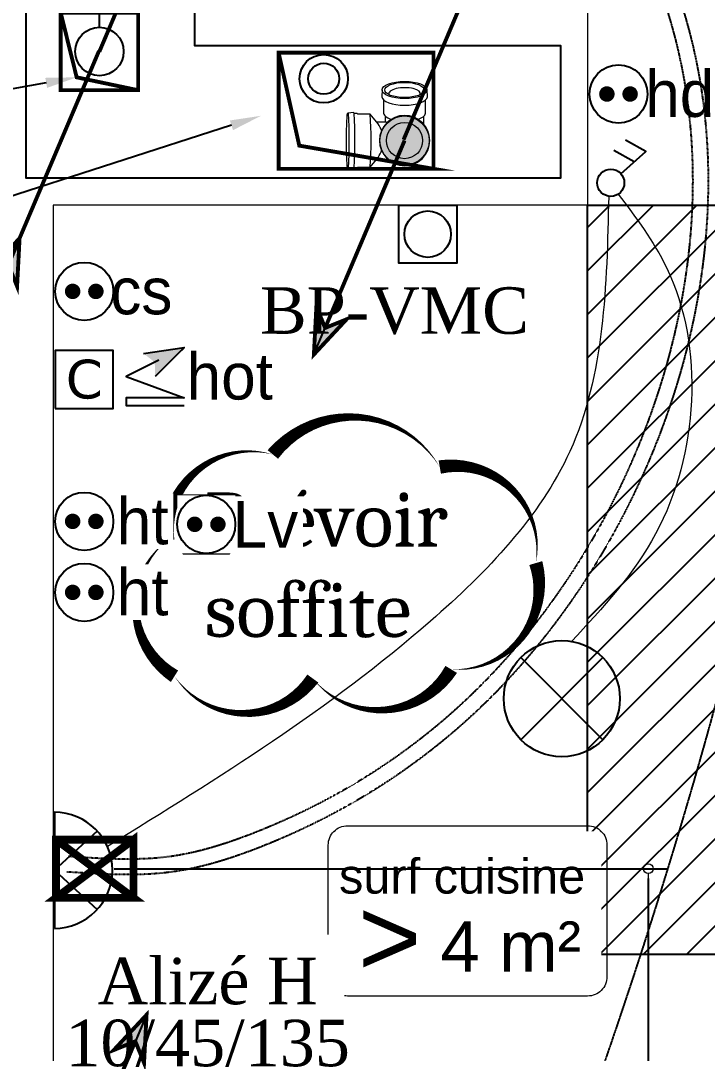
# Model space of a CAD drawing. Header units: millimetres. Extents: x 449410 to 506007, y -379864 to -318775.
# Drawn here: x 469414 to 471188, y -361281 to -358614 of the extents above; entities that cross this region are included whole.
import ezdxf
from ezdxf import colors
from ezdxf.entities.mleader import LeaderData, LeaderLine
from ezdxf.math import Vec2, Vec3

# ---------------------------------------------------------------- set-up
doc = ezdxf.new("R2010")
doc.units = ezdxf.units.MM
doc.set_wipeout_variables(frame=1)
doc.linetypes.add('prlm_ef', pattern=[0.165, 0.1, -0.065])
for name, color, linetype, lineweight in [('_GAZELEC-BOITE INCORPO', 36, 'Continuous', 18), ('_GAZELEC-RESERVATION', 1, 'Continuous', 18), ('_GAZELEC-RESERVATION 2', 132, 'Continuous', 18)]:
    doc.layers.add(name, color=color, linetype=linetype, lineweight=lineweight)
for name, color, linetype in [('_GAZELEC-EAU CHAUDE', 1, 'Continuous'), ('GAZ-EU FLECHE', 42, 'Continuous'), ('GAZ-FLECHE VMC', 93, 'Continuous'), ('prlm-CHAUFF', 30, 'Continuous'), ('prlm-EAU-CHU', 42, 'Continuous'), ('prlm-EAU-EF', 161, 'Continuous'), ('prlm-EAU-EUEV', 25, 'Continuous'), ('prlm-ELEC-CFO', 201, 'Continuous'), ('prlm-GT', 242, 'Continuous'), ('prlm-MOD', 64, 'Continuous'), ('prlm-VMC', 93, 'Continuous')]:
    doc.layers.add(name, color=color, linetype=linetype)
doc.layers.add('prlm-xpoly', color=7, linetype='Continuous', plot=False)
doc.styles.add('Arial', font='arial.ttf')
doc.styles.add('prlm-elec-cfo', font='comic.ttf', dxfattribs={"height": 12})
doc.styles.add('prlm-mod', font='cambriaz.ttf', dxfattribs={"height": 18})
doc.styles.add('prlm-sejc', font='arial.ttf', dxfattribs={"height": 20})
doc.styles.add('prlm-vmc', font='pala.ttf', dxfattribs={"height": 14})
doc.styles.get("Standard").update_dxf_attribs({"font": 'arial.ttf'})
doc.dimstyles.new('200', dxfattribs={"dimtxt": 150, "dimasz": 25, "dimexe": 50, "dimexo": 50, "dimgap": 20, "dimtad": 1, "dimdec": 0, "dimlfac": 0.1, "dimdsep": 46, "dimtxsty": 'Arial', "dimblk1": 'DOTBLANK', "dimblk2": 'DOTBLANK', "dimsah": 1, "dimcen": 25, "dimclrd": 5, "dimclre": 5, "dimadec": 0, "dimazin": 0, "dimtfac": 1, "dimtdec": 0, "dimtmove": 0, "dimatfit": 3, "dimldrblk": 'DOTBLANK', "dimfxl": 50, "dimtolj": 1, "dimtzin": 0, "dimarcsym": 0})

# ---------------------------------------------------------------- blocks, each defined once
blk = doc.blocks.new('xi.aam22')
at = {"layer": 'prlm-EAU-CHU', "color": 0, "lineweight": 13}
for p, q in [((-5.8, 13.12), (-5.89, 11.33)), ((5.89, 11.33), (5.8, 13.12)), ((-5.41, 10.46), (-5.41, 7.11)), ((5.41, 7.11), (5.41, 10.46)), ((-13.12, 7.25), (-14.67, 7.11)), ((-13.12, 7.25), (-13.03, 6.97)), ((-12.22, 6.97), (-13.03, 6.97)), ((-12.09, 6.85), (-12.22, 6.97)), ((-8.92, 6.85), (-12.09, 6.85)), ((-6.83, 4.34), (-8.91, 6.84)), ((-5, 6.32), (-5, 4.87)), ((5, 3.93), (5, 6.32)), ((-7.27, 4.87), (-4.96, 4.87)), ((-8.91, -6.84), (-6.83, -4.34)), ((-4.09, -4.87), (-7.27, -4.87)), ((-14.67, -7.11), (-13.12, -7.25)), ((-13.03, -6.94), (-13.12, -7.25)), ((-13.03, -6.97), (-12.22, -6.97)), ((-12.22, -6.97), (-12.09, -6.85)), ((-12.09, -6.85), (-8.92, -6.85))]:
    blk.add_line(p, q, dxfattribs=at)
at = {"layer": 'prlm-EAU-CHU', "color": 0, "lineweight": 13, "flags": 128}
blk.add_lwpolyline([(-4.96, 4.87), (-4.86, 4.84), (-4.68, 4.73), (-4.43, 4.56)], dxfattribs=at)
at = {"layer": 'prlm-EAU-CHU', "color": 0, "lineweight": 13}
for radius in [6.36, 4.67]:
    blk.add_circle((0, 0), radius, dxfattribs=at)
for centre, radius, start, end in [((-119.65, -0.01), 106.84, 356.281, 3.7477), ((-87.18, 0), 78.56, 354.9975, 5.0025), ((-4.48, 7.14), 0.936, 184.6605, 218.1259), ((-2.54, 9.09), 3.68, 223.507, 258.776), ((2.54, 9.09), 3.68, 281.224, 316.493), ((4.48, 7.14), 0.936, 321.8741, 355.3395), ((-11.68, 0.73), 6.05, 16.1332, 36.5542), ((-11.68, -0.73), 6.05, 323.4458, 343.8668)]:
    blk.add_arc(centre, radius, start, end, dxfattribs=at)
for centre, major_axis, ratio in [((0, 13.07), (5.79, 0), 0.383426), ((0, 13.07), (5.11, 0), 0.383329), ((-14.67, 0), (0, -7.1), 0.043635)]:
    blk.add_ellipse(centre, major_axis=major_axis, ratio=ratio, dxfattribs=at)
for centre, major_axis, ratio, start_param, end_param in [((0, 12.09), (-4.1, -0.03), 0.383971, 2.986035, 6.398097), ((0, 11.41), (-5.89, 0), 0.391508, 0.036281, 3.105311)]:
    blk.add_ellipse(centre, major_axis=major_axis, ratio=ratio, start_param=start_param, end_param=end_param, dxfattribs=at)
blk = doc.blocks.new('xi.chu')
at = {"layer": 'prlm-EAU-EUEV', "linetype": 'ByBlock', "lineweight": 5}
blk.add_hatch(color=0, dxfattribs=at).paths.add_polyline_path([(6.5, 0, 1), (-6.5, 0, 1)])
at = {"layer": 'prlm-EAU-EUEV', "color": 0, "linetype": 'ByBlock', "lineweight": 5}
blk.add_circle((0, 0), 6.5, dxfattribs=at)
blk = doc.blocks.new('xi.ventvert')
at = {"layer": 'prlm-CHAUFF', "ltscale": 50}
for radius in [6.25, 4]:
    blk.add_circle((0, 0), radius, dxfattribs=at)
blk = doc.blocks.new('xi.txt-soffite')
at = {"layer": 'prlm-MOD'}
blk.add_lwpolyline([(17.6, 9.82, 0, 3.5, 0.520567), (-9.58, -12.33, 0, 3.5, 0.520567), (-9.58, -12.33, 0, 3.5, 0.520567), (-7.8, -47.46, 0, 3.5, 0.520567), (-7.8, -47.46, 0, 3.5, 0.520567), (27.94, -48.05, 0, 3.5, 0.520567), (27.94, -48.05, 0, 3.5, 0.520567), (63.69, -45.69, 0, 3.5, 0.520567), (63.69, -45.69, 0, 3.5, 0.520567), (85.55, -18.23, 0, 3.5, 0.520567), (85.55, -18.23, 0, 3.5, 0.520567), (60.73, 6.57, 0, 3.5, 0.520567), (60.73, 6.57, 0, 3.5, 0.520567)], format="xyseb", close=True, dxfattribs=at)
at = {"layer": 'prlm-MOD', "insert": (0, 0), "char_height": 14, "width": 1.3263, "attachment_point": 1, "style": 'prlm-mod'}
blk.add_mtext('Prévoir\\Psoffite', dxfattribs=at)
blk = doc.blocks.new('xi.bp-vmc-cui')
at = {"layer": 'prlm-VMC', "color": 0, "linetype": 'ByBlock', "lineweight": -2, "flags": 128}
blk.add_lwpolyline([(-7.5, 7.5), (7.5, 7.5), (7.5, -7.5), (-7.5, -7.5)], close=True, dxfattribs=at)
at = {"layer": 'prlm-VMC', "color": 0, "linetype": 'ByBlock', "lineweight": -2}
blk.add_circle((0, 0), 6, dxfattribs=at)
blk = doc.blocks.new('xi.HOT')
at = {"layer": 'prlm-ELEC-CFO', "lineweight": 5}
blk.add_hatch(color=0, dxfattribs=at).paths.add_polyline_path([(-3, 6), (-0.1, 3.7), (0, 0), (7.5, 7.5)])
at = {"layer": 'prlm-ELEC-CFO', "color": 0}
for points in [[(-3, 6), (7.5, 7.5), (0, 0)], [(0.95, 4.23), (-7.5, 0), (7.5, -5.5), (-7.5, -5.5), (-7.5, -7.5), (7.5, -7.5)]]:
    blk.add_lwpolyline(points, dxfattribs=at)
blk = doc.blocks.new('xi.PCS')
at = {"color": 0, "lineweight": 5}
blk.add_wipeout([(-7.5, -7.5), (7.5, -7.5), (7.5, 7.5), (-7.5, 7.5)], dxfattribs=at).dxf.layer = 'prlm-ELEC-CFO'
at = {"layer": 'prlm-ELEC-CFO', "color": 0, "linetype": 'ByBlock', "lineweight": 5, "const_width": 2}
for points in [[(-4, 0, 1), (-2, 0, 1)], [(2, 0, 1), (4, 0, 1)]]:
    blk.add_lwpolyline(points, format="xyb", close=True, dxfattribs=at)
at = {"layer": 'prlm-ELEC-CFO', "color": 0, "linetype": 'ByBlock', "lineweight": -2}
blk.add_circle((0, 0), 7.5, dxfattribs=at)
blk = doc.blocks.new('xi.SF32')
at = {"layer": 'prlm-ELEC-CFO', "color": 0, "flags": 128}
blk.add_lwpolyline([(-7.5, -7.5), (7.5, -7.5), (7.5, 7.5), (-7.5, 7.5)], close=True, dxfattribs=at)
at = {"layer": 'prlm-ELEC-CFO', "color": 0, "linetype": 'ByBlock', "insert": (0, 0), "char_height": 10, "width": 11.36, "attachment_point": 5}
blk.add_mtext('{\\fVerdana|b0|i0|c0|p34;C}', dxfattribs=at)
blk = doc.blocks.new('xi.LVrob')
at = {"layer": 'prlm-EAU-EF', "color": 0}
blk.add_lwpolyline([(-6, 7.5), (6, 7.5), (-6, -7.5), (6, -7.5)], close=True, dxfattribs=at)
blk = doc.blocks.new('xi.LV')
at = {"color": 0, "lineweight": 5}
blk.add_wipeout([(-7.5, -7.5), (7.5, -7.5), (7.5, 7.5), (-7.5, 7.5)], dxfattribs=at).dxf.layer = 'prlm-ELEC-CFO'
at = {"layer": 'prlm-ELEC-CFO', "color": 0, "linetype": 'ByBlock', "lineweight": 5, "const_width": 2}
for points in [[(-4, 0, 1), (-2, 0, 1)], [(2, 0, 1), (4, 0, 1)]]:
    blk.add_lwpolyline(points, format="xyb", close=True, dxfattribs=at)
at = {"layer": 'prlm-ELEC-CFO', "color": 0, "linetype": 'ByBlock', "lineweight": -2}
blk.add_circle((0, 0), 7.5, dxfattribs=at)
blk = doc.blocks.new('xi.PCHT')
at = {"color": 0, "lineweight": 5}
blk.add_wipeout([(-7.5, -7.5), (7.5, -7.5), (7.5, 7.5), (-7.5, 7.5)], dxfattribs=at).dxf.layer = 'prlm-ELEC-CFO'
at = {"layer": 'prlm-ELEC-CFO', "color": 0, "linetype": 'ByBlock', "lineweight": 5, "const_width": 2}
for points in [[(-4, 0, 1), (-2, 0, 1)], [(2, 0, 1), (4, 0, 1)]]:
    blk.add_lwpolyline(points, format="xyb", close=True, dxfattribs=at)
at = {"layer": 'prlm-ELEC-CFO', "color": 0, "linetype": 'ByBlock', "lineweight": -2}
blk.add_circle((0, 0), 7.5, dxfattribs=at)
blk = doc.blocks.new('xi.PCHD')
at = {"color": 0, "lineweight": 5}
blk.add_wipeout([(-7.5, -7.5), (7.5, -7.5), (7.5, 7.5), (-7.5, 7.5)], dxfattribs=at).dxf.layer = 'prlm-ELEC-CFO'
at = {"layer": 'prlm-ELEC-CFO', "color": 0, "linetype": 'ByBlock', "lineweight": 5, "const_width": 2}
for points in [[(-4, 0, 1), (-2, 0, 1)], [(2, 0, 1), (4, 0, 1)]]:
    blk.add_lwpolyline(points, format="xyb", close=True, dxfattribs=at)
at = {"layer": 'prlm-ELEC-CFO', "color": 0, "linetype": 'ByBlock', "lineweight": -2}
blk.add_circle((0, 0), 7.5, dxfattribs=at)
blk = doc.blocks.new('xi.DA')
at = {"layer": 'prlm-ELEC-CFO', "color": 0}
for points in [[(0.61, -1.67), (7.04, 4.05), (1.81, 7.01)], [(4.05, 1.39), (-1.17, 4.34)]]:
    blk.add_lwpolyline(points, dxfattribs=at)
blk.add_circle((-2, -4), 3.5, dxfattribs=at)
blk = doc.blocks.new('xi.PTCE')
at = {"layer": 'prlm-ELEC-CFO', "color": 0}
for points in [[(-10.61, 10.61), (10.61, -10.61)], [(10.61, 10.61), (-10.61, -10.61)]]:
    blk.add_lwpolyline(points, dxfattribs=at)
at = {"layer": 'prlm-ELEC-CFO', "color": 0, "linetype": 'ByBlock'}
blk.add_circle((0, 0), 15, dxfattribs=at)
blk = doc.blocks.new('xi.ECAP')
at = {"color": 0}
blk.add_wipeout([(-15, 0), (-10.13, 11.06), (0, 15), (10.13, 11.06), (15, 0)], dxfattribs=at).dxf.layer = 'prlm-ELEC-CFO'
at = {"layer": 'prlm-ELEC-CFO', "color": 0, "linetype": 'ByBlock', "lineweight": -2, "flags": 128}
blk.add_lwpolyline([(15, 0, 1), (-15, 0)], format="xyb", close=True, dxfattribs=at)
at = {"layer": 'prlm-ELEC-CFO', "color": 0}
blk.add_lwpolyline([(-10.13, 11.06), (0, 0), (10.13, 11.06)], dxfattribs=at)
blk = doc.blocks.new('xi.4m²')
at = {"color": 0}
blk.add_wipeout([(-34.54, 20.54), (34.54, 20.54), (34.54, -20.54), (-34.54, -20.54)], dxfattribs=at).dxf.layer = 'prlm-ELEC-CFO'
at = {"layer": 'prlm-ELEC-CFO', "color": 0, "lineweight": 13}
blk.add_lwpolyline([(-31, 22), (31, 22, -0.414214), (36, 17), (36, -17, -0.414214), (31, -22), (-31, -22, -0.414214), (-36, -17), (-36, 17, -0.414214)], format="xyb", close=True, dxfattribs=at)
at = {"layer": 'prlm-ELEC-CFO', "color": 0, "attachment_point": 6, "line_spacing_factor": 0.8, "style": 'prlm-sejc'}
for s, insert, char_height in [('surf cuisine', (30.36, 8.9), 9), ('4 m²', (29.31, -9.19), 13)]:
    blk.add_mtext(s, dxfattribs=dict(at, insert=insert, char_height=char_height))
at = {"layer": 'prlm-ELEC-CFO', "color": 0, "style": 'prlm-sejc', "flags": 8}
blk.add_attdef('?', (-28.3, -16.79), '', height=20, dxfattribs=at)
blk = doc.blocks.new('FLECHE1')
h = blk.add_hatch(color=256)
h.dxf.hatch_style = 1
h.paths.add_polyline_path([(495907.1, -370439.6), (495913.6, -370315.5), (495936.1, -370371.1), (495991.7, -370348.6)])
for p, q in [((495907.1, -370439.6), (496141.3, -369887.2)), ((495913.6, -370315.5), (495907.1, -370439.6)), ((495913.6, -370315.5), (495907.1, -370439.6)), ((495936.1, -370371.1), (495913.6, -370315.5)), ((495936.1, -370371.1), (495913.6, -370315.5)), ((495991.7, -370348.6), (495907.1, -370439.6)), ((495907.1, -370439.6), (495991.7, -370348.6)), ((495936.1, -370371.1), (495991.7, -370348.6)), ((495991.7, -370348.6), (495936.1, -370371.1)), ((495907.1, -370439.6), (495936.1, -370371.1))]:
    blk.add_line(p, q)
at = {"const_width": 10}
for points in [[(495936.1, -370371.1), (496141.3, -369887.2)], [(495907.1, -370439.6), (495913.6, -370315.5), (495936.1, -370371.1), (495991.7, -370348.6), (495907.1, -370439.6)]]:
    blk.add_lwpolyline(points, dxfattribs=at)
blk = doc.blocks.new('FLECHE2')
h = blk.add_hatch(color=256)
h.dxf.hatch_style = 1
h.paths.add_polyline_path([(496271.9, -370023.3), (496278.4, -369899.2), (496300.9, -369954.8), (496356.5, -369932.3)])
at = {"const_width": 10}
for points in [[(496066.7, -370507.2), (496300.9, -369954.8), (496356.5, -369932.3), (496271.9, -370023.3), (496300.9, -369954.8), (496278.4, -369899.2), (496271.9, -370023.3), (496356.5, -369932.3), (496300.9, -369954.8), (496278.4, -369899.2), (496271.9, -370023.3)], [(496271.9, -370023.3), (496278.4, -369899.2), (496300.9, -369954.8), (496356.5, -369932.3), (496271.9, -370023.3)]]:
    blk.add_lwpolyline(points, dxfattribs=at)
blk = doc.blocks.new('_DOTBLANK')
at = {"color": 0, "linetype": 'ByBlock'}
blk.add_line((-0.5, 0), (-1, 0), dxfattribs=at)
blk.add_circle((0, 0), 0.5, dxfattribs=at)
blk = doc.blocks.new('*D114')
at = {"layer": '_GAZELEC-BOITE INCORPO', "color": 5, "lineweight": -2, "transparency": 16777216}
for p, q in [((469655.4, -360803.9), (471085.5, -360803.9)), ((471035.5, -360828.9), (471035.5, -364980.3)), ((469655.4, -365005.3), (471085.5, -365005.3))]:
    blk.add_line(p, q, dxfattribs=at)
at = {"layer": '_GAZELEC-BOITE INCORPO', "color": 5, "lineweight": -2, "transparency": 16777216, "xscale": 25, "yscale": 25, "zscale": 25}
for p, rotation in [((471035.5, -360803.9), 90), ((471035.5, -365005.3), 270)]:
    blk.add_blockref('_DOTBLANK', p, dxfattribs=dict(at, rotation=rotation))
at = {"layer": '_GAZELEC-BOITE INCORPO', "color": 0, "transparency": 16777216, "insert": (470938.9, -362904.6), "char_height": 150, "attachment_point": 5, "rotation": 90, "style": 'Arial'}
blk.add_mtext('\\A1;420', dxfattribs=at)
blk = doc.blocks.new('*D115')
at = {"layer": '_GAZELEC-BOITE INCORPO', "color": 5, "lineweight": -2, "transparency": 16777216}
for p, q in [((470284.5, -358528.3), (471459.8, -358528.3)), ((471409.8, -358553.3), (471409.8, -364980.2)), ((470284.9, -365005.2), (471459.8, -365005.2))]:
    blk.add_line(p, q, dxfattribs=at)
at = {"layer": '_GAZELEC-BOITE INCORPO', "color": 5, "lineweight": -2, "transparency": 16777216, "xscale": 25, "yscale": 25, "zscale": 25}
for p, rotation in [((471409.8, -358528.3), 90), ((471409.8, -365005.2), 270)]:
    blk.add_blockref('_DOTBLANK', p, dxfattribs=dict(at, rotation=rotation))
at = {"layer": '_GAZELEC-BOITE INCORPO', "color": 0, "transparency": 16777216, "insert": (471313.2, -361766.8), "char_height": 150, "attachment_point": 5, "rotation": 90, "style": 'Arial'}
blk.add_mtext('\\A1;648', dxfattribs=at)

msp = doc.modelspace()

# ---------------------------------------------------------------- hatches: boundary and pattern name
at = {"layer": 'prlm-MOD'}
h = msp.add_hatch(dxfattribs=at)
h.set_pattern_fill('ANSI31', color=256, scale=25, angle=-10.723601)
h.set_pattern_definition([(45, (474983.23, -340562.615), (-56.1266, 56.1266), [])])
h.paths.add_polyline_path([(472065.901, -361025.14), (470878.45, -361025.14), (470878.45, -359090.285), (472065.901, -359090.285)])

# ---------------------------------------------------------------- linework, layer by layer
at = {"layer": '_GAZELEC-RESERVATION 2', "const_width": 10}
for points in [[(469717.507, -358693.474), (469717.507, -358693.474), (469717.507, -358593.474), (469517.507, -358593.474), (469517.507, -358793.474), (469717.507, -358793.474), (469717.507, -358593.474), (469517.507, -358593.474), (469558.756, -358760.206), (469717.507, -358793.474)], [(470480.383, -358996.508), (470480.383, -358696.508), (470080.383, -358696.508), (470080.383, -358996.508), (470480.383, -358996.508), (470133.738, -358936.603), (470080.383, -358696.508)]]:
    msp.add_lwpolyline(points, dxfattribs=at)
at = {"layer": 'prlm-ELEC-CFO', "lineweight": 13}
for points in [[(470957.675, -359061.807), (471082.115, -359251.042), (471054.406, -359938.778), (470837.104, -360216.775)], [(471936.297, -359266.274), (471679.171, -359428.426), (471661.13, -361601.129), (472566.508, -362582.588)]]:
    msp.add_spline(points, degree=3, dxfattribs=at)
at = {"layer": 'prlm-GT'}
msp.add_lwpolyline([(469428, -358288.285), (469863.483, -358288.316), (469863.482, -358678.285), (470808.45, -358678.285), (470808.45, -359020.285), (469428, -359020.285)], close=True, dxfattribs=at)
at = {"layer": 'prlm-MOD'}
msp.add_lwpolyline([(472065.901, -361025.14), (470878.45, -361025.14), (470878.45, -359090.285), (472065.901, -359090.285)], close=True, dxfattribs=at)
at = {"layer": 'prlm-VMC'}
msp.add_lwpolyline([(469617.507, -358630.974), (469617.507, -358220.165)], dxfattribs=at)
msp.add_circle((469617.507, -358693.474), 62.5, dxfattribs=at)
at = {"layer": 'prlm-xpoly', "lineweight": 0}
for points in [[(469428, -356849.285), (470878.307, -356849.285), (470878.45, -359090.285), (472065.902, -359090.268), (472065.902, -358369.875), (472735.876, -358369.875), (472735.876, -356869.866), (472065.918, -356869.866), (472065.902, -354552.808), (470876.066, -354552.808), (470876.086, -355284.721), (469428, -355284.721)], [(469527.999, -364904.864), (476262.799, -364904.864), (476262.799, -361025.14), (472065.901, -361025.14), (472065.902, -359994.764), (472735.902, -359994.764), (472735.902, -359322.683), (472065.902, -359322.683), (472065.902, -359090.268), (469498.365, -359090.285), (469498.377, -361560.615), (470127.85, -361560.615), (470127.85, -362524.948), (469527.999, -362524.948)]]:
    msp.add_lwpolyline(points, close=True, dxfattribs=at)

# ---------------------------------------------------------------- block references
at = {"layer": 'GAZ-EU FLECHE', "rotation": 180}
msp.add_blockref('FLECHE1', (966544.5, -728808.538), dxfattribs=at)
at = {"layer": 'GAZ-EU FLECHE'}
msp.add_blockref('FLECHE1', (-25735.572, 10963.598), dxfattribs=at)
at = {"layer": 'GAZ-FLECHE VMC', "rotation": 180}
msp.add_blockref('FLECHE1', (965758.818, -728580.647), dxfattribs=at)
at = {"layer": 'prlm-CHAUFF', "xscale": 10, "yscale": 10, "zscale": 10}
msp.add_blockref('xi.ventvert', (470196.967, -358763.85), dxfattribs=at)
at = {"layer": 'prlm-EAU-CHU', "xscale": 10, "yscale": 10, "zscale": 10, "rotation": 359.9999933324924}
msp.add_blockref('xi.aam22', (470405.741, -358923.575), dxfattribs=at)
at = {"layer": 'prlm-EAU-EF', "xscale": 10, "yscale": 10, "zscale": 10}
msp.add_blockref('xi.LVrob', (469893.583, -359914.555), dxfattribs=at)
at = {"layer": 'prlm-EAU-EUEV', "xscale": -10, "yscale": 10, "zscale": 10, "rotation": 180}
msp.add_blockref('xi.chu', (470405.739, -358923.575), dxfattribs=at)
at = {"layer": 'prlm-ELEC-CFO', "xscale": 10, "yscale": 10, "zscale": 10}
for name, p in [('xi.DA', (470958.444, -358992.564)), ('xi.SF32', (469578.367, -359540.449)), ('xi.PTCE', (470812.012, -360364.661))]:
    msp.add_blockref(name, p, dxfattribs=at)
at = {"layer": 'prlm-MOD', "xscale": 10, "yscale": 10, "zscale": 10}
msp.add_blockref('xi.txt-soffite', (469889.385, -359832.306), dxfattribs=at)
at = {"layer": 'prlm-VMC', "xscale": 10, "yscale": 10, "zscale": 10}
msp.add_blockref('xi.bp-vmc-cui', (470465.577, -359165.285), dxfattribs=at)

# ---------------------------------------------------------------- texts
at = {"layer": 'prlm-VMC', "insert": (470032.186, -359302.422), "char_height": 120, "attachment_point": 1, "style": 'prlm-vmc'}
msp.add_mtext_dynamic_manual_height_columns('BP-VMC', width=101.12978, gutter_width=50, heights=[0], dxfattribs=at)

# ---------------------------------------------------------------- next in the draw order: texts
at = {"layer": 'prlm-EAU-EF', "lineweight": 20, "insert": (470046.409, -359914.554), "char_height": 120, "attachment_point": 5, "line_spacing_factor": 0.8, "style": 'prlm-elec-cfo', "bg_fill": 3, "box_fill_scale": 1.1, "bg_fill_color": 256, "bg_fill_transparency": 0}
msp.add_mtext('Lv', dxfattribs=at)
at = {"layer": 'prlm-ELEC-CFO', "lineweight": 20, "char_height": 120, "attachment_point": 5, "line_spacing_factor": 0.8, "style": 'prlm-elec-cfo', "bg_fill": 3, "box_fill_scale": 1.1, "bg_fill_color": 256, "bg_fill_transparency": 0}
for s, insert in [('hd', (471116.753, -358803.311)), ('cs', (469725.814, -359313.051)), ('hot', (469954.207, -359533.113)), ('ht', (469729.131, -360090.359))]:
    msp.add_mtext(s, dxfattribs=dict(at, insert=insert))

# ---------------------------------------------------------------- next in the draw order: block references
at = {"layer": 'prlm-ELEC-CFO', "xscale": 10, "yscale": 10, "zscale": 10}
for name, p in [('xi.PCHD', (470958.432, -358803.321)), ('xi.PCS', (469578.366, -359313.051)), ('xi.HOT', (469761.474, -359533.114)), ('xi.PCHT', (469578.37, -360090.36))]:
    msp.add_blockref(name, p, dxfattribs=at)

# ---------------------------------------------------------------- next in the draw order: texts
at = {"layer": 'prlm-ELEC-CFO', "lineweight": 20, "insert": (470046.409, -359914.554), "char_height": 120, "attachment_point": 5, "line_spacing_factor": 0.8, "style": 'prlm-elec-cfo', "bg_fill": 3, "box_fill_scale": 1.1, "bg_fill_color": 256, "bg_fill_transparency": 0}
msp.add_mtext('Lv', dxfattribs=at)

# ---------------------------------------------------------------- next in the draw order: block references
at = {"layer": 'GAZ-FLECHE VMC', "rotation": 180}
msp.add_blockref('FLECHE2', (965683.169, -729199.04), dxfattribs=at)
at = {"layer": 'prlm-ELEC-CFO', "xscale": 10, "yscale": 10, "zscale": 10}
msp.add_blockref('xi.LV', (469893.583, -359914.555), dxfattribs=at)

# ---------------------------------------------------------------- next in the draw order: leaders
at = {"layer": '_GAZELEC-RESERVATION', "color": 6}
ml = msp.add_multileader_mtext('Standard', dxfattribs=at)
ml.set_content('résa n°37\\P200x200 en dalle haute', color=6)
ml.set_leader_properties()
ml.build(insert=Vec2(0, 0))
ml.multileader.update_dxf_attribs({"has_text_frame": 1, "arrow_head_size": 80, "scale": 20})
ctx = ml.context
ctx.base_point, ctx.scale, ctx.char_height, ctx.arrow_head_size, ctx.landing_gap_size, ctx.plane_origin = Vec3(467466.796, -358899.662), 20, 80, 80, 40, Vec3(461916.977, -358701.285)
notes = []
notes.append((ctx, [(0, (1, 1, 0), (468790.802, -358899.662), (-1, 0), 89.845, [(0, [(469558.756, -358760.206)], 0, [])])]))
ctx.mtext.insert, ctx.mtext.width, ctx.mtext.flow_direction = Vec3(467506.796, -358858.98), 1568.85041, 5
ml = msp.add_multileader_mtext('Standard', dxfattribs=at)
ml.set_content('résa n°38\\P300x400 en dalle haute', color=6)
ml.set_leader_properties()
ml.build(insert=Vec2(0, 0))
ml.multileader.update_dxf_attribs({"has_text_frame": 1, "arrow_head_size": 80, "scale": 20})
ctx = ml.context
ctx.base_point, ctx.scale, ctx.char_height, ctx.arrow_head_size, ctx.landing_gap_size, ctx.plane_origin = Vec3(467468.237, -359259.911), 20, 80, 80, 40, Vec3(461916.999, -359061.534)
notes.append((ctx, [(0, (1, 1, 0), (468790.824, -359259.911), (-1, 0), 89.845, [(0, [(470034.672, -358859.626)], 0, [])])]))
ctx.mtext.insert, ctx.mtext.width, ctx.mtext.flow_direction = Vec3(467508.237, -359219.202), 1568.85041, 5
for ctx, leaders in notes:
    for number, flags, end, landing, length, lines in leaders:
        leader = LeaderData()
        leader.index, (leader.has_last_leader_line, leader.has_dogleg_vector, leader.attachment_direction) = number, flags
        leader.last_leader_point, leader.dogleg_vector, leader.dogleg_length = Vec3(end), Vec3(landing), length
        for number, points, colour, breaks in lines:
            line = LeaderLine()
            line.index, line.vertices, line.color, line.breaks = number, Vec3.list(points), colors.encode_raw_color(colour), breaks
            leader.lines.append(line)
        ctx.leaders.append(leader)

# ---------------------------------------------------------------- next in the draw order: texts
at = {"layer": 'prlm-ELEC-CFO', "lineweight": 20, "insert": (469729.13, -359906.974), "char_height": 120, "attachment_point": 5, "line_spacing_factor": 0.8, "style": 'prlm-elec-cfo', "bg_fill": 3, "box_fill_scale": 1.1, "bg_fill_color": 256, "bg_fill_transparency": 0}
msp.add_mtext('ht', dxfattribs=at)

# ---------------------------------------------------------------- next in the draw order: block references
at = {"layer": 'prlm-ELEC-CFO', "xscale": 10, "yscale": 10, "zscale": 10}
msp.add_blockref('xi.PCHT', (469578.369, -359906.974), dxfattribs=at)

# ---------------------------------------------------------------- next in the draw order: linework, layer by layer
at = {"layer": 'prlm-ELEC-CFO', "lineweight": 13}
msp.add_spline([(470933.173, -359067.164), (470832.734, -359726.457), (470472.517, -360164.947), (469638.107, -360746.982)], degree=3, dxfattribs=at)

# ---------------------------------------------------------------- next in the draw order: leaders
at = {"layer": '_GAZELEC-RESERVATION', "color": 6}
ml = msp.add_multileader_mtext('Standard', dxfattribs=at)
ml.set_content('résa n°36\\P300x400 en dalle haute', color=6)
ml.set_leader_properties()
ml.build(insert=Vec2(0, 0))
ml.multileader.update_dxf_attribs({"has_text_frame": 1, "arrow_head_size": 80, "scale": 20})
ctx = ml.context
ctx.base_point, ctx.scale, ctx.char_height, ctx.arrow_head_size, ctx.landing_gap_size, ctx.plane_origin = Vec3(463891.151, -359564.41), 20, 80, 80, 40, Vec3(458339.913, -359366.032)
notes = []
notes.append((ctx, [(0, (1, 1, 0), (465213.738, -359564.41), (-1, 0), 89.845, [(0, [(466058.505, -360282.815)], 0, [])])]))
ctx.mtext.insert, ctx.mtext.width, ctx.mtext.flow_direction = Vec3(463931.151, -359523.7), 1568.85041, 5
for ctx, leaders in notes:
    for number, flags, end, landing, length, lines in leaders:
        leader = LeaderData()
        leader.index, (leader.has_last_leader_line, leader.has_dogleg_vector, leader.attachment_direction) = number, flags
        leader.last_leader_point, leader.dogleg_vector, leader.dogleg_length = Vec3(end), Vec3(landing), length
        for number, points, colour, breaks in lines:
            line = LeaderLine()
            line.index, line.vertices, line.color, line.breaks = number, Vec3.list(points), colors.encode_raw_color(colour), breaks
            leader.lines.append(line)
        ctx.leaders.append(leader)

# ---------------------------------------------------------------- next in the draw order: block references
at = {"layer": 'prlm-ELEC-CFO', "xscale": 10, "yscale": 10, "zscale": 10, "rotation": 269.9999999999997}
msp.add_blockref('xi.ECAP', (469501.042, -360807.918), dxfattribs=at)
at = {"layer": 'prlm-ELEC-CFO', "xscale": 10, "yscale": 10, "zscale": 10}
msp.add_blockref('xi.4m²', (470568.685, -360912.825), dxfattribs=at).add_auto_attribs({'?': '>'})

# ---------------------------------------------------------------- next in the draw order: linework, layer by layer
at = {"layer": '_GAZELEC-BOITE INCORPO', "const_width": 20}
msp.add_lwpolyline([(469705.385, -360778.907), (469705.378, -360728.907), (469505.384, -360728.935), (469505.399, -360878.935), (469705.399, -360878.907), (469705.378, -360728.907), (469505.399, -360878.935), (469705.399, -360878.901), (469505.384, -360728.935)], dxfattribs=at)
at = {"layer": '_GAZELEC-EAU CHAUDE', "linetype": 'prlm_ef'}
msp.add_spline([(470161.986, -358451.874), (470161.986, -358345.585), (470247.01, -358160.005), (470676.874, -358026.006), (471055.095, -358404.227), (470579.238, -360408.719), (470043.003, -360744.265), (469804.103, -360812.396), (469533.847, -360812.396)], degree=3, dxfattribs=at)
at = {"layer": 'prlm-EAU-EF', "linetype": 'prlm_ef'}
msp.add_open_spline([(470201.92, -358449.577), (470201.44, -358441.231), (470200.968, -358433.011), (470200.029, -358413.47), (470199.647, -358402.284), (470199.6, -358380.492), (470199.935, -358369.889), (470200.984, -358357.207), (470201.208, -358354.844), (470201.668, -358350.585), (470201.894, -358348.684), (470202.388, -358344.878), (470202.656, -358342.975), (470203.523, -358337.269), (470204.184, -358333.469), (470206.411, -358322.086), (470208.223, -358314.522), (470215.295, -358289.574), (470221.948, -358272.408), (470238.383, -358239.262), (470248.164, -358223.284), (470263.686, -358202.354), (470268.249, -358196.624), (470276.388, -358187.1), (470279.865, -358183.23), (470287.031, -358175.631), (470290.717, -358171.905), (470302.074, -358160.955), (470310.041, -358153.957), (470333.866, -358134.836), (470350.601, -358123.501), (470385.925, -358103.272), (470404.515, -358094.377), (470442.893, -358079.222), (470462.681, -358072.962), (470502.769, -358063.236), (470523.07, -358059.769), (470563.486, -358055.745), (470583.601, -358055.188), (470622.95, -358057.046), (470642.183, -358059.461), (470665.87, -358064.471), (470671.029, -358065.695), (470681.259, -358068.388), (470686.326, -358069.855), (470701.39, -358074.612), (470711.251, -358078.256), (470736.608, -358088.972), (470751.834, -358096.774), (470781.468, -358114.571), (470795.876, -358124.567), (470823.876, -358146.56), (470837.468, -358158.557), (470863.817, -358184.326), (470876.573, -358198.097), (470901.225, -358227.158), (470913.12, -358242.448), (470942.998, -358283.951), (470960.282, -358311.152), (470986.663, -358357.305), (470996.447, -358375.648), (471013.234, -358409.146), (471020.405, -358424.209), (471034.136, -358454.492), (471040.696, -358469.726), (471059.476, -358515.685), (471070.793, -358546.667), (471104.063, -358649.193), (471121.124, -358721.972), (471143.896, -358869.388), (471149.606, -358944.024), (471150.43, -359093.898), (471145.544, -359169.134), (471125.942, -359318.908), (471111.227, -359393.444), (471072.757, -359540.498), (471049.003, -359613.014), (470993.269, -359754.699), (470961.289, -359823.868), (470879.719, -359976.673), (470827.707, -360058.779), (470713.276, -360212.451), (470650.856, -360284.016), (470571.38, -360361.383), (470558.435, -360373.586), (470532.241, -360397.491), (470518.989, -360409.196), (470478.778, -360443.573), (470451.365, -360465.51), (470367.382, -360528.444), (470309.068, -360566.566), (470188.193, -360635.476), (470125.632, -360666.263), (470052.19, -360697.328), (470043.19, -360701.052), (470028.53, -360706.983), (470022.893, -360709.232), (470011.612, -360713.666), (470005.966, -360715.85), (469989.011, -360722.298), (469977.687, -360726.452), (469943.663, -360738.391), (469920.913, -360745.649), (469875.352, -360758.27), (469852.542, -360763.634), (469820.455, -360769.52), (469811.175, -360771.027), (469798.513, -360772.797), (469795.128, -360773.242), (469788.34, -360774.079), (469784.939, -360774.472), (469774.712, -360775.572), (469767.866, -360776.204), (469747.24, -360777.817), (469733.374, -360778.518), (469693.043, -360779.646), (469666.3, -360779.28), (469612.169, -360777.269), (469584.782, -360775.625), (469550.266, -360773.391), (469543.379, -360772.937), (469536.476, -360772.482)], degree=3, knots=[0, 0, 0, 0, 24.92246155, 24.92246155, 60.21169487, 60.21169487, 95.50092818, 95.50092818, 103.6485485, 103.6485485, 110.2847092, 110.2847092, 116.9208699, 116.9208699, 130.1931913, 130.1931913, 156.7378341, 156.7378341, 218.3282077, 218.3282077, 279.91858131, 279.91858131, 303.91851598, 303.91851598, 320.93654962, 320.93654962, 337.95458327, 337.95458327, 371.99065055, 371.99065055, 435.413191, 435.413191, 498.83573145, 498.83573145, 562.25827189, 562.25827189, 625.68081234, 625.68081234, 689.10335279, 689.10335279, 752.52589323, 752.52589323, 770.47631756, 770.47631756, 788.42674188, 788.42674188, 824.32759052, 824.32759052, 882.34516111, 882.34516111, 940.36273169, 940.36273169, 998.38030228, 998.38030228, 1056.39787286, 1056.39787286, 1114.41544345, 1114.41544345, 1207.71884569, 1207.71884569, 1267.00419803, 1267.00419803, 1314.48973127, 1314.48973127, 1361.97526452, 1361.97526452, 1456.946331, 1456.946331, 1673.28811757, 1673.28811757, 1889.62990413, 1889.62990413, 2105.9716907, 2105.9716907, 2322.31347727, 2322.31347727, 2538.65526384, 2538.65526384, 2754.9970504, 2754.9970504, 3033.30622913, 3033.30622913, 3311.61540786, 3311.61540786, 3364.98665271, 3364.98665271, 3418.35789757, 3418.35789757, 3525.10038727, 3525.10038727, 3738.58536668, 3738.58536668, 3952.07034609, 3952.07034609, 3981.74814795, 3981.74814795, 4000.21306539, 4000.21306539, 4018.67798284, 4018.67798284, 4055.60781772, 4055.60781772, 4129.46748748, 4129.46748748, 4203.32715725, 4203.32715725, 4233.37794871, 4233.37794871, 4244.33881072, 4244.33881072, 4255.29967273, 4255.29967273, 4277.22139674, 4277.22139674, 4321.06484478, 4321.06484478, 4403.76247851, 4403.76247851, 4486.46011224, 4486.46011224, 4507.01623826, 4507.01623826, 4507.01623826, 4507.01623826], dxfattribs=at)

# ---------------------------------------------------------------- next in the draw order: texts
at = {"layer": 'prlm-VMC', "ltscale": 25, "insert": (469897.118, -361174.861), "char_height": 120, "width": 586.14744, "attachment_point": 5, "line_spacing_factor": 0.8, "style": 'prlm-vmc', "bg_fill": 2}
msp.add_mtext('Alizé H 10/45/135', dxfattribs=at)

# ---------------------------------------------------------------- next in the draw order: linework, layer by layer
at = {"layer": 'prlm-EAU-EF', "linetype": 'prlm_ef'}
msp.add_spline([(470149.26, -358452.829), (470156.88, -358252.28), (470446.06, -357932.725), (471173.251, -358009.436), (471368.084, -359736.309), (470393.56, -362721.248), (469914.102, -364482.982), (469900.064, -364982.7)], degree=3, dxfattribs=at)

# ---------------------------------------------------------------- next in the draw order: block references
at = {"layer": 'GAZ-EU FLECHE', "rotation": 180}
msp.add_blockref('FLECHE1', (965646.375, -731620.812), dxfattribs=at)

# ---------------------------------------------------------------- next in the draw order: dimensions: what is measured, and where the dimension line sits
at = {"layer": '_GAZELEC-BOITE INCORPO'}
for base, p1, p2, picture, middle in [((471409.789, -365005.243), (470234.464, -358528.287), (470234.87, -365005.243), '*D115', (471313.203, -361766.765)), ((471035.519, -365005.282), (469605.392, -360803.918), (469605.392, -365005.282), '*D114', (470938.933, -362904.6))]:
    dim = msp.add_linear_dim(base=base, p1=p1, p2=p2, angle=90, dimstyle='200', dxfattribs=at)
    dim.commit()
    dim.dimension.update_dxf_attribs({"geometry": picture, "text_midpoint": middle})

doc.saveas('drawing.dxf')
